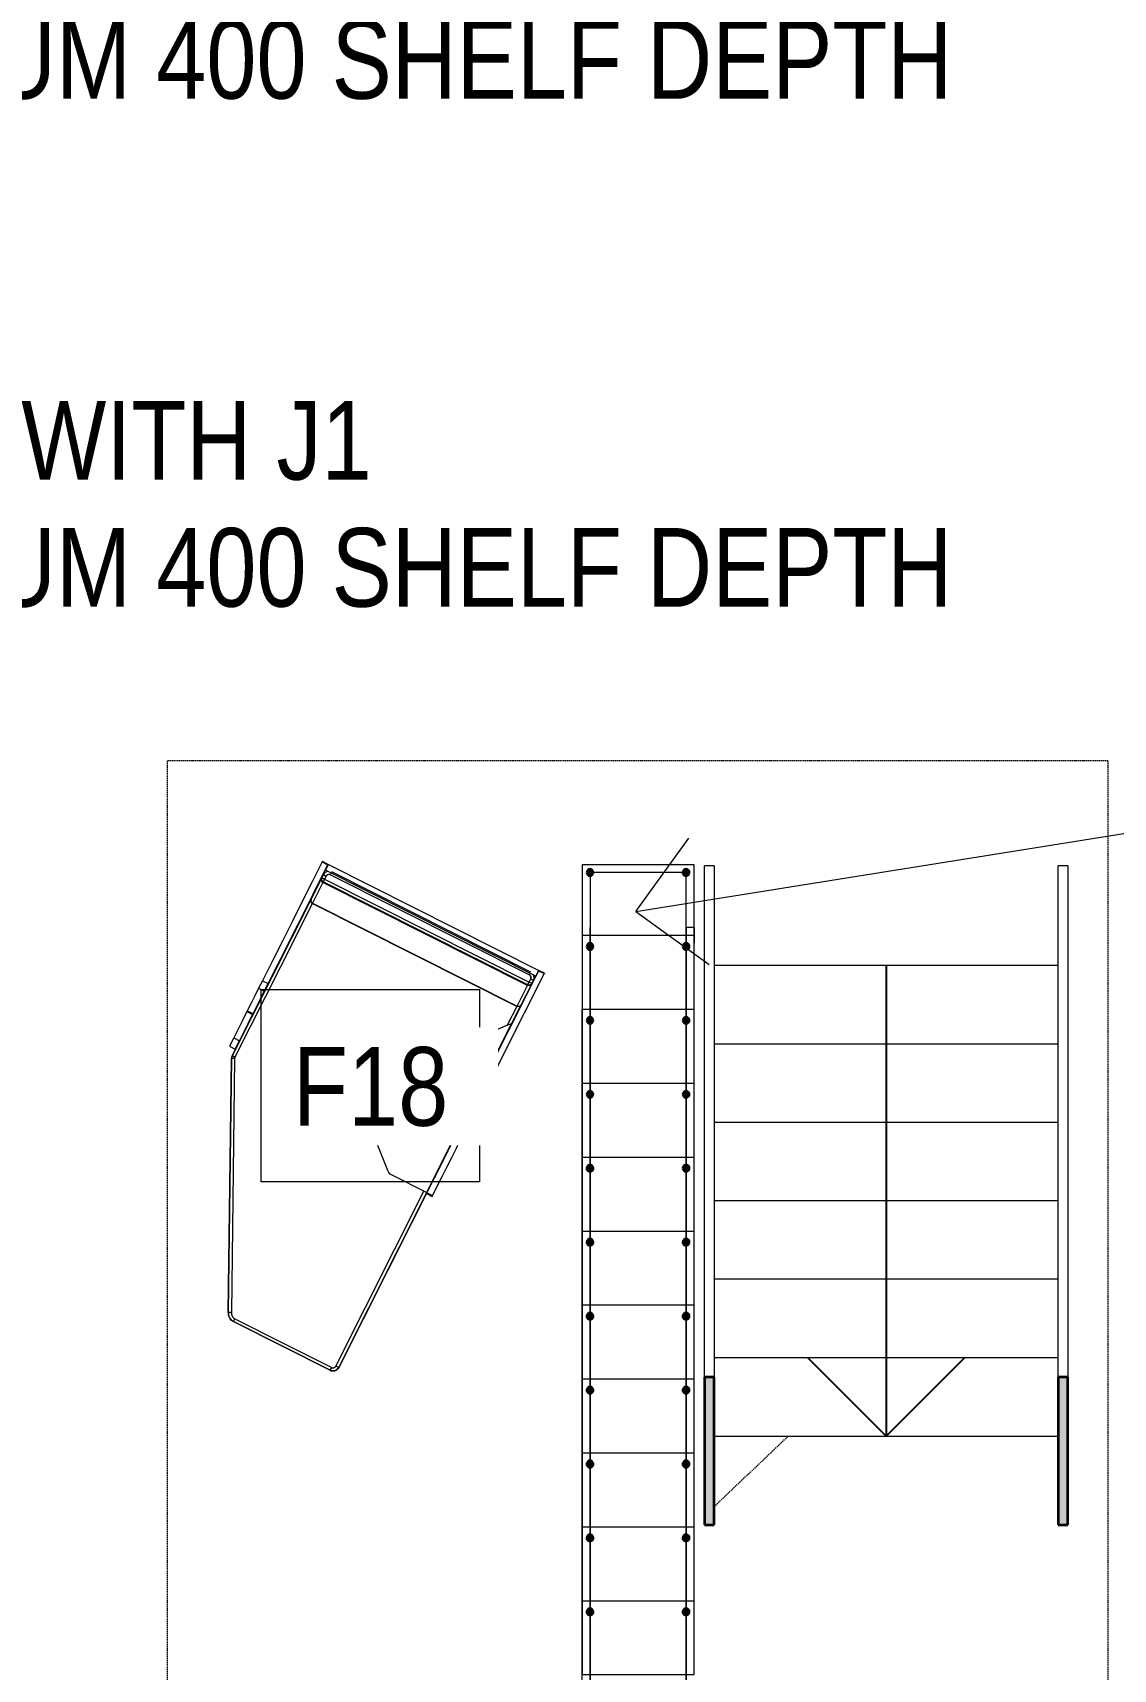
# Model space of a CAD drawing. Header units: millimetres. Extents: x -31381 to 39197, y -15686 to 26001.
# Drawn here: x 2776 to 6152, y -8532 to -3419 of the extents above; entities that cross this region are included whole.
import ezdxf

# ---------------------------------------------------------------- set-up
doc = ezdxf.new("R2010")
doc.units = ezdxf.units.MM
doc.linetypes.add('BVNDH-Overhead', pattern=[6, 4, -2])
for name, color, linetype, lineweight in [('A-DETL', 90, 'Continuous', 9), ('A-FLOR-OVHD', 1, 'BVNDH-Overhead', 13), ('A-GENM', 13, 'Continuous', 13), ('G-ANNO-TEXT', 231, 'Continuous', 9), ('G-IMPT', 8, 'Continuous', 9), ('M-HVAC-CDFF', 50, 'Continuous', 9)]:
    doc.layers.add(name, color=color, linetype=linetype, lineweight=lineweight)
doc.styles.add('Arial Narrow_2', font='ARIALN.TTF', dxfattribs={"height": 245.820669})

# ---------------------------------------------------------------- blocks, each defined once
blk = doc.blocks.new('staircase custom - staircase custom-1573601-Level 9 201 Kent St 1_100')
at = {"layer": 'A-GENM'}
for points in [[(-145, 712.8), (-155, 712.8), (-160, 704.2), (-155, 695.5), (-145, 695.5), (-140, 704.2)], [(145, 712.8), (140, 704.2), (145, 695.5), (155, 695.5), (160, 704.2), (155, 712.8), (150, 712.8)], [(-145, 481.8), (-155, 481.8), (-160, 473.2), (-155, 464.5), (-145, 464.5), (-140, 473.2)], [(150, 481.8), (145, 481.8), (140, 473.2), (145, 464.5), (155, 464.5), (160, 473.2), (155, 481.8)], [(-150, 250.8), (-155, 250.8), (-160, 242.2), (-155, 233.5), (-145, 233.5), (-140, 242.2), (-145, 250.8)], [(155, 250.8), (145, 250.8), (140, 242.2), (145, 233.5), (155, 233.5), (160, 242.2)], [(-1342.5, 201.3), (-1342.5, -259.5), (-1312.5, -259.5), (-1312.5, 201.3)], [(-237.5, 201.3), (-237.5, -259.5), (-207.5, -259.5), (-207.5, 201.3)], [(-150, 19.8), (-155, 19.8), (-160, 11.2), (-155, 2.5), (-145, 2.5), (-140, 11.2), (-145, 19.8)], [(155, 19.8), (145, 19.8), (140, 11.2), (145, 2.5), (155, 2.5), (160, 11.2)], [(-150, -211.2), (-155, -211.2), (-160, -219.8), (-155, -228.5), (-145, -228.5), (-140, -219.8), (-145, -211.2)], [(145, -211.2), (140, -219.8), (145, -228.5), (155, -228.5), (160, -219.8), (155, -211.2), (150, -211.2)], [(-145, -442.2), (-155, -442.2), (-160, -450.8), (-155, -459.5), (-145, -459.5), (-140, -450.8)], [(145, -442.2), (140, -450.8), (145, -459.5), (155, -459.5), (160, -450.8), (155, -442.2), (150, -442.2)], [(-145, -673.2), (-155, -673.2), (-160, -681.8), (-155, -690.5), (-145, -690.5), (-140, -681.8), (-141, -680.2)], [(150, -673.2), (145, -673.2), (140, -681.8), (145, -690.5), (155, -690.5), (160, -681.8), (155, -673.2)], [(-150, -904.2), (-155, -904.2), (-160, -912.8), (-155, -921.5), (-145, -921.5), (-140, -912.8), (-145, -904.2)], [(155, -904.2), (145, -904.2), (140, -912.8), (145, -921.5), (155, -921.5), (160, -912.8)], [(-145, -1135.2), (-155, -1135.2), (-160, -1143.8), (-155, -1152.5), (-145, -1152.5), (-140, -1143.8)], [(145, -1135.2), (140, -1143.8), (145, -1152.5), (155, -1152.5), (160, -1143.8), (155, -1135.2), (150, -1135.2)], [(-145, -1366.2), (-155, -1366.2), (-160, -1374.8), (-155, -1383.5), (-145, -1383.5), (-140, -1374.8)], [(150, -1366.2), (145, -1366.2), (140, -1374.8), (145, -1383.5), (155, -1383.5), (160, -1374.8), (155, -1366.2)], [(-150, -1597.2), (-155, -1597.2), (-160, -1605.8), (-155, -1614.5), (-145, -1614.5), (-140, -1605.8), (-145, -1597.2)], [(145, -1597.2), (140, -1605.8), (145, -1614.5), (155, -1614.5), (160, -1605.8), (155, -1597.2), (150, -1597.2)], [(-155, -1828.2), (-160, -1836.8), (-155, -1845.5), (-145, -1845.5), (-140, -1836.8), (-145, -1828.2), (-150, -1828.2)], [(150, -1828.2), (145, -1828.2), (140, -1836.8), (145, -1845.5), (155, -1845.5), (160, -1836.8), (155, -1828.2)]]:
    blk.add_hatch(color=254, dxfattribs=at).paths.add_polyline_path(points, flags=0)
at = {"layer": 'A-GENM', "color": 67}
for p, q in [((-150, -1664.5), (-150, 925.5)), ((150, 925.5), (150, 900.5)), ((150, 925.5), (150, -1664.5)), ((-175, 900.5), (175, 900.5)), ((175, 900.5), (175, 669.5)), ((175, 669.5), (-175, 669.5)), ((-175, 669.2), (-175, -1860.8)), ((-150, 695.5), (-150, 481.8)), ((140, 704.2), (-140, 704.2)), ((150, 481.8), (150, 695.5)), ((175, 669.5), (175, 438.5)), ((175, -1860.8), (175, 669.2)), ((-150, 464.5), (-150, 250.8)), ((150, 250.8), (150, 464.5)), ((175, 438.5), (-175, 438.5)), ((175, 438.5), (175, 207.5)), ((175, 207.5), (-175, 207.5)), ((-150, 233.5), (-150, 19.8)), ((150, 19.8), (150, 233.5)), ((175, 207.5), (175, -23.5)), ((-150, 2.5), (-150, -211.2)), ((150, -211.2), (150, 2.5)), ((175, -23.5), (-175, -23.5)), ((175, -23.5), (175, -254.5)), ((-237.5, -75.8), (-1312.5, -75.8)), ((175, -254.5), (-175, -254.5)), ((-150, -228.5), (-150, -442.2)), ((150, -442.2), (150, -228.5)), ((175, -254.5), (175, -485.5)), ((-1342.5, -1857.5), (-1342.5, -259.5)), ((-1312.5, -259.5), (-1312.5, -1857.5)), ((-237.5, -1857.5), (-237.5, -259.5)), ((-207.5, -259.5), (-207.5, -1857.5)), ((-1312.5, -320.8), (-237.5, -320.8)), ((-150, -459.5), (-150, -673.2)), ((150, -673.2), (150, -459.5)), ((175, -485.5), (-175, -485.5)), ((175, -485.5), (175, -716.5)), ((-1312.5, -565.8), (-237.5, -565.8)), ((-150, -690.5), (-150, -904.2)), ((150, -904.2), (150, -690.5)), ((175, -716.5), (-175, -716.5)), ((175, -716.5), (175, -947.5)), ((-1312.5, -810.8), (-237.5, -810.8)), ((175, -947.5), (-175, -947.5)), ((-150, -921.5), (-150, -1135.2)), ((150, -1135.2), (150, -921.5)), ((175, -947.5), (175, -1178.5)), ((-1312.5, -1055.8), (-237.5, -1055.8)), ((-150, -1152.5), (-150, -1366.2)), ((150, -1366.2), (150, -1152.5)), ((175, -1178.5), (-175, -1178.5)), ((175, -1178.5), (175, -1409.5)), ((-1312.5, -1300.8), (-237.5, -1300.8)), ((175, -1409.5), (-175, -1409.5)), ((-150, -1383.5), (-150, -1597.2)), ((150, -1597.2), (150, -1383.5)), ((-1312.5, -1545.8), (-237.5, -1545.8)), ((-175, -1664.5), (-175, -1614.5)), ((-150, -1614.5), (-150, -1828.2)), ((150, -1828.2), (150, -1614.5)), ((175, -1640.5), (-175, -1640.5)), ((-175, -1664.5), (-150, -1664.5)), ((175, -1664.5), (175, -1640.5)), ((-140, -1836.8), (140, -1836.8)), ((-1342.5, -1857.5), (-1312.5, -1857.5)), ((-237.5, -1857.5), (-207.5, -1857.5)), ((-175, -1860.8), (175, -1860.8))]:
    blk.add_line(p, q, dxfattribs=at)
at = {"layer": 'A-GENM', "color": 47, "lineweight": 35}
for p, q in [((-1312.5, 201.3), (-1342.5, 201.3)), ((-1342.5, 201.3), (-1342.5, -259.5)), ((-1312.5, -259.5), (-1312.5, 201.3)), ((-207.5, 201.3), (-237.5, 201.3)), ((-237.5, 201.3), (-237.5, -259.5)), ((-207.5, -259.5), (-207.5, 201.3)), ((-1342.5, -259.5), (-1312.5, -259.5)), ((-237.5, -259.5), (-207.5, -259.5))]:
    blk.add_line(p, q, dxfattribs=at)
for centre, start, end in [((-150, 704.2), 0, 180), ((-150, 704.2), 180, 360), ((150, 704.2), 0, 180), ((150, 704.2), 180, 360), ((-150, 473.2), 360, 180), ((-150, 473.2), 180, 360), ((150, 473.2), 360, 180), ((150, 473.2), 180, 360), ((-150, 242.2), 360, 180), ((-150, 242.2), 180, 360), ((150, 242.2), 360, 180), ((150, 242.2), 180, 360), ((-150, 11.2), 360, 180), ((-150, 11.2), 180, 360), ((150, 11.2), 360, 180), ((150, 11.2), 180, 360), ((-150, -219.8), 360, 180), ((-150, -219.8), 180, 360), ((150, -219.8), 360, 180), ((150, -219.8), 180, 360), ((-150, -450.8), 360, 180), ((-150, -450.8), 180, 360), ((150, -450.8), 360, 180), ((150, -450.8), 180, 360), ((-150, -681.8), 360, 180), ((-150, -681.8), 180, 360), ((150, -681.8), 360, 180), ((150, -681.8), 180, 360), ((-150, -912.8), 0, 180), ((-150, -912.8), 180, 360), ((150, -912.8), 360, 180), ((150, -912.8), 180, 360), ((-150, -1143.8), 0, 180), ((-150, -1143.8), 180, 360), ((150, -1143.8), 0, 180), ((150, -1143.8), 180, 360), ((-150, -1374.8), 0, 180), ((-150, -1374.8), 180, 360), ((150, -1374.8), 0, 180), ((150, -1374.8), 180, 360), ((-150, -1605.8), 0, 180), ((-150, -1605.8), 180, 360), ((150, -1605.8), 0, 180), ((150, -1605.8), 180, 360), ((-150, -1836.8), 360, 180), ((-150, -1836.8), 180, 0), ((150, -1836.8), 0, 180), ((150, -1836.8), 180, 360)]:
    blk.add_arc(centre, 10, start, end, dxfattribs=at)
blk = doc.blocks.new('Tweet the seat1 - Tweet the Seat_sat-1741317-Level 9 201 Kent St 1_100')
at = {"layer": 'G-IMPT'}
for p, q in [((-700.1, 462.8), (-700.1, 442.8)), ((-700.1, 462.8), (-700.1, 442.8)), ((-700.1, 462.8), (-700.1, 442.8)), ((-698.7, 442.8), (-698.7, 462.8)), ((-148.4, 462.8), (-148.4, 442.8)), ((-121.9, 462.8), (-121.9, 442.8)), ((80.9, 462.8), (78, 462.8)), ((78, 462.8), (78, 442.8)), ((80.9, 442.8), (80.9, 462.8)), ((80.9, 462.8), (80.9, 442.8)), ((-700.1, 442.8), (-680.1, 442.8)), ((-700.1, -293.1), (-700.1, 442.8)), ((-700.1, 442.8), (-700.1, 442.8)), ((-700.1, 442.8), (-700.1, 442.8)), ((-699.1, 442.8), (-698.7, 442.8)), ((-683.8, 422.9), (-683.8, -273.2)), ((-680.1, 442.8), (-680.1, -293.1)), ((-679.2, 422.9), (-677.6, 422.9)), ((-677.6, 422.9), (-675.8, 422.9)), ((-675.8, 422.9), (-674, 422.9)), ((-674, 422.9), (-674, -273.2)), ((-659.2, 442.5), (-664.2, 442.5)), ((-654.1, 442.5), (-664.2, 442.5)), ((-659.2, 442.5), (-664.2, 442.5)), ((-659.2, 442.5), (-664.2, 442.5)), ((-659.2, 442.5), (-664.2, 442.5)), ((-664.2, 442.5), (-659.2, 442.5)), ((-659.2, 442.5), (-664.2, 442.5)), ((-664.2, 442.5), (-659.2, 442.5)), ((-659.2, 442.5), (-664.2, 442.5)), ((-664.2, 442.5), (-659.2, 442.5)), ((-664.2, 442.5), (-664.2, 441.7)), ((-654.1, 432.7), (-664.2, 432.7)), ((-651.6, 442.5), (-654.1, 442.5)), ((-651.6, 442.5), (-654.1, 442.5)), ((-654.1, 442.5), (-651.6, 442.5)), ((-651.6, 442.5), (-654.1, 442.5)), ((-654.1, 442.5), (-651.6, 442.5)), ((-654.1, -283), (-654.1, 432.7)), ((-647.5, 432.7), (-654.1, 432.7)), ((-578.9, 442.5), (-651.6, 442.5)), ((-644.3, 432.7), (-647.4, 432.7)), ((-647.3, 439.7), (-646.6, 438.8)), ((-644.3, -283), (-644.3, 432.7)), ((-644.3, 432.7), (-644.3, -283)), ((-569.5, 432.7), (-642.2, 432.7)), ((-642.2, 432.7), (-642.2, -283)), ((689.3, 442.5), (-578.9, 442.5)), ((-569.5, -283), (-569.5, 432.7)), ((-569.1, 432.7), (-569.5, 432.7)), ((-569.2, 432.7), (-569.1, 432.7)), ((-503.9, 432.7), (-569.2, 432.7)), ((-569.1, -283), (-569.1, 432.7)), ((-514.1, 441.5), (77.9, 441.5)), ((77.9, 441.5), (77.9, 321.4)), ((689.3, 432.7), (77.9, 432.7)), ((78, 442.8), (80.9, 442.8)), ((689.3, 442.5), (689.3, 438.1)), ((689.3, 438.1), (689.3, 436.4)), ((689.3, 436.4), (689.3, 434.6)), ((689.3, 434.6), (689.3, 432.7)), ((701, 422.9), (699.1, 422.9)), ((702.8, 422.9), (701, 422.9)), ((708.9, 422.9), (702.8, 422.9)), ((708.9, 84.3), (708.9, 422.9)), ((70.7, 302.5), (7.3, 231.5)), ((-7.9, 225.3), (-274.5, 244.3)), ((-26.6, -282), (686.1, 65.8)), ((-22.3, -290.8), (690.4, 56.9)), ((692.5, 58.1), (690.9, 57.2)), ((701, 84.3), (699.1, 84.3)), ((702.8, 84.3), (701, 84.3)), ((704.5, 84.3), (702.8, 84.3)), ((708.9, 84.3), (704.5, 84.3)), ((-680.1, -293.1), (-700.1, -293.1)), ((-700.1, -293.8), (-700.1, -313.7)), ((-700.1, -313.7), (-700.1, -293.8)), ((-700.1, -293.8), (-700.1, -313.7)), ((-698.7, -313.7), (-698.7, -293.8)), ((-679.2, -273.2), (-677.6, -273.2)), ((-664.2, -292.8), (-666.3, -292.7)), ((-664.2, -283), (-654.1, -283)), ((-664.2, -284.8), (-664.2, -283)), ((-664.2, -286.6), (-664.2, -284.8)), ((-664.2, -292.8), (-654.1, -292.8)), ((-664.2, -292.8), (-654.1, -292.8)), ((-664.2, -292.8), (-651.6, -292.8)), ((-664.2, -292.8), (-651.6, -292.8)), ((-664.2, -292.8), (-654.1, -292.8)), ((-654.1, -292.8), (-664.2, -292.8)), ((-654.1, -292.8), (-664.2, -292.8)), ((-664.2, -292.8), (-654.1, -292.8)), ((-664.2, -292.8), (-651.6, -292.8)), ((-651.6, -292.8), (-664.2, -292.8)), ((-654.1, -289.7), (-654.1, -283)), ((-654.1, -292.8), (-654.1, -289.8)), ((-651.6, -292.8), (-578.9, -292.8)), ((-642.2, -283), (-569.5, -283)), ((-578.9, -292.8), (-30.9, -292.8)), ((-569.5, -283), (-569.1, -283)), ((-569.1, -283), (-569.2, -283)), ((-283, -313.7), (-283, -293.8)), ((-256.4, -293.8), (-283, -293.8)), ((-256.4, -313.7), (-256.4, -293.8)), ((-177.8, -313.7), (-177.8, -293.8)), ((-174.9, -293.8), (-177.8, -293.8)), ((-174.9, -313.7), (-174.9, -293.8)), ((-83.1, -313.7), (-83.1, -293.8)), ((-53.7, -293.8), (-83.1, -293.8)), ((-53.7, -313.7), (-53.7, -293.8)), ((-53.7, -313.7), (-53.7, -293.8)), ((-283, -313.7), (-256.4, -313.7)), ((-177.8, -313.7), (-174.9, -313.7)), ((-83.1, -313.7), (-53.7, -313.7))]:
    blk.add_line(p, q, dxfattribs=at)
at = {"layer": 'G-IMPT', "flags": 128}
for points in [[(-698.7, 462.8), (-699.1, 462.8), (-699.4, 462.8), (-699.7, 462.8), (-699.9, 462.8), (-700, 462.8), (-700.1, 462.8), (-700.1, 462.8)], [(-700.1, 462.8), (-700.1, 462.8), (-699.9, 462.8), (-699.8, 462.8), (-699.5, 462.8), (-699.1, 462.8), (-698.7, 462.8)], [(-148.4, 462.8), (-217.2, 462.8), (-286, 462.8), (-354.8, 462.8), (-423.6, 462.8), (-492.4, 462.8), (-561.1, 462.8), (-629.9, 462.8), (-698.7, 462.8)], [(-121.9, 462.8), (-125.4, 462.8), (-130.1, 462.8), (-135.7, 462.8), (-141.9, 462.8), (-148.4, 462.8)], [(78, 462.8), (44.7, 462.8), (11.4, 462.8), (-22, 462.8), (-55.3, 462.8), (-88.6, 462.8), (-121.9, 462.8)], [(-698.7, 442.8), (-629.9, 442.8), (-561.1, 442.8), (-492.4, 442.8), (-423.6, 442.8), (-354.8, 442.8), (-286, 442.8), (-217.2, 442.8), (-148.4, 442.8)], [(-680.1, 434.3), (-679.2, 435.5), (-676.8, 437.9), (-674, 439.8), (-670.9, 441.3), (-667.6, 442.2), (-664.2, 442.5)], [(-664.2, 442.5), (-667.6, 442.2), (-670.9, 441.3), (-674, 439.8), (-676.8, 437.9), (-679.2, 435.5), (-680.1, 434.3)], [(-664.2, 442.5), (-664.2, 442.2), (-664.2, 441.6)], [(-664.2, 441.6), (-664.2, 442.2), (-664.2, 442.5)], [(-664.2, 442.5), (-659.2, 442.5), (-654.1, 442.5)], [(-664.2, 441.6), (-664.2, 442.2), (-664.2, 442.5)], [(-664.2, 442.5), (-664.2, 442.2), (-664.2, 441.6), (-664.2, 440.6), (-664.2, 439.3), (-664.2, 437.9), (-664.2, 436.2)], [(-664.2, 441.6), (-664.2, 442.2), (-664.2, 442.5)], [(-664.2, 442.5), (-664.2, 442.2), (-664.2, 441.6)], [(-664.2, 436.2), (-664.2, 434.5), (-664.2, 432.7)], [(-654.1, 442.5), (-652.2, 442.3), (-650.3, 441.7), (-648.6, 440.7), (-647.4, 439.8)], [(-651.2, 442), (-652.7, 442.3), (-654.1, 442.5)], [(-654.1, 432.7), (-654.1, 439.3), (-654.1, 442.5)], [(-651.6, 442.5), (-615.2, 442.5), (-578.9, 442.5)], [(-651.6, 442.5), (-644.9, 439.6), (-642.2, 432.7)], [(-651.6, 441.6), (-651.6, 442.2), (-651.6, 442.5)], [(-645.8, 437.9), (-645.1, 436.5), (-644.5, 434.5), (-644.4, 433.5)], [(-642.2, 432.7), (-642.9, 432.7), (-643.8, 432.7)], [(-578.9, 442.5), (-576.9, 442.3), (-575.1, 441.7), (-573.3, 440.7), (-571.8, 439.4), (-570.7, 438), (-570, 436.7), (-569.3, 434.7), (-569.1, 432.6)], [(-569.5, 432.7), (-572.3, 439.6), (-578.9, 442.5)], [(-578.9, 442.5), (12.5, 442.5), (689.3, 442.5)], [(-148.4, 442.8), (-141.9, 442.8), (-135.7, 442.8), (-130.1, 442.8), (-125.4, 442.8), (-121.9, 442.8)], [(-121.9, 442.8), (-88.6, 442.8), (-55.3, 442.8), (-22, 442.8), (11.4, 442.8), (44.7, 442.8), (78, 442.8)], [(689.3, 442.5), (692.7, 442.2), (696, 441.3), (699.1, 439.8), (701.9, 437.9), (704.3, 435.5), (706.3, 432.7), (707.7, 429.6), (708.6, 426.3), (708.9, 422.9)], [(708.9, 422.9), (708.6, 426.3), (707.7, 429.6), (706.3, 432.7), (704.3, 435.5), (701.9, 437.9), (699.1, 439.8), (696, 441.3), (692.7, 442.2), (689.3, 442.5)], [(699.1, 84.3), (699.1, 253.6), (699.1, 422.9)], [(708.9, 422.9), (708.9, 253.6), (708.9, 84.3)], [(77.9, 321.4), (77.1, 314.6), (74.6, 308.1), (70.7, 302.5)], [(-274.5, 244.3), (-280.3, 245.3), (-285.8, 247.5), (-290.7, 250.8)], [(7.3, 231.5), (4.1, 228.7), (0.4, 226.7), (-3.7, 225.5), (-7.9, 225.3)], [(690.4, 56.9), (334, -117), (-22.3, -290.8)], [(699.7, 63.2), (696.8, 60.5), (694.8, 59.4)], [(704.7, 69.4), (701.9, 65.2), (700.7, 64.1)], [(708.9, 84.3), (708.1, 77.5), (705.7, 71)], [(-698.7, -293.8), (-699.1, -293.8), (-699.5, -293.8), (-699.8, -293.8), (-699.9, -293.8), (-700.1, -293.8), (-700.1, -293.8)], [(-700.1, -293.8), (-700.1, -293.8), (-700, -293.8), (-699.9, -293.8), (-699.7, -293.8), (-699.4, -293.8), (-699.1, -293.8), (-698.7, -293.8)], [(-283, -293.8), (-352.3, -293.8), (-421.6, -293.8), (-490.8, -293.8), (-560.1, -293.8), (-629.4, -293.8), (-698.7, -293.8)], [(-677.6, -273.2), (-675.8, -273.2), (-674, -273.2)], [(-664.2, -292.6), (-664.2, -292), (-664.2, -291), (-664.2, -289.7), (-664.2, -288.2), (-664.2, -286.6)], [(-651.6, -292.8), (-657.9, -292.8), (-664.2, -292.8)], [(-644.3, -283), (-644.5, -285), (-645.1, -286.9), (-646.1, -288.6), (-647.3, -290), (-648.5, -291), (-650.9, -292.3), (-652.5, -292.7), (-654.1, -292.8)], [(-654.1, -283), (-647.5, -283), (-644.3, -283)], [(-644.3, -283), (-644.5, -285), (-645.1, -286.9), (-646, -288.6), (-647, -289.8), (-648.9, -291.3), (-650.3, -292), (-652.3, -292.7), (-653.3, -292.8), (-653.7, -292.8)], [(-642.2, -283), (-644.9, -289.9), (-651.6, -292.8)], [(-651.6, -292.8), (-651.6, -292.6), (-651.6, -292)], [(-578.9, -292.8), (-615.2, -292.8), (-651.6, -292.8)], [(-644.3, -283), (-643.1, -283), (-642.2, -283)], [(-569.1, -283), (-569.3, -285), (-569.9, -286.9), (-570.9, -288.6), (-572.1, -290.1), (-573.6, -291.3), (-574.8, -291.9), (-576.9, -292.6), (-578.9, -292.8)], [(-578.9, -292.8), (-572.3, -289.9), (-569.5, -283)], [(-30.9, -292.8), (-347.6, -292.8), (-578.9, -292.8)], [(-569.2, -283), (-347.6, -283), (-30.9, -283)], [(-177.8, -293.8), (-204, -293.8), (-230.2, -293.8), (-256.4, -293.8)], [(-83.1, -293.8), (-143.4, -293.8), (-174.9, -293.8)], [(-700.1, -313.7), (-700.1, -313.7), (-699.9, -313.7), (-699.8, -313.7), (-699.5, -313.7), (-699.1, -313.7), (-698.7, -313.7)], [(-698.7, -313.7), (-699.1, -313.7), (-699.4, -313.7), (-699.7, -313.7), (-699.9, -313.7), (-700, -313.7), (-700.1, -313.7), (-700.1, -313.7)], [(-698.7, -313.7), (-629.4, -313.7), (-560.1, -313.7), (-490.8, -313.7), (-421.6, -313.7), (-352.3, -313.7), (-283, -313.7)], [(-256.4, -313.7), (-230.2, -313.7), (-204, -313.7), (-177.8, -313.7)], [(-174.9, -313.7), (-143.4, -313.7), (-83.1, -313.7)]]:
    blk.add_lwpolyline(points, dxfattribs=at)
at = {"layer": 'G-IMPT'}
for centre, radius, start, end in [((-664.2, 422.9), 19.6, 131.0367, 145.419), ((-664.2, 422.9), 19.6, 90, 144.145), ((-664.2, 422.9), 19.6, 90, 144.145), ((-664.2, 422.9), 19.6, 90, 144.145), ((-664.2, 422.9), 19.6, 90, 144.145), ((-664.2, 422.9), 19.6, 90, 144.145), ((-664.2, 422.9), 19.6, 90, 144.145), ((-664.2, 422.9), 19.6, 90, 144.145), ((-664.2, 422.9), 19.6, 90, 127.7504), ((-654.1, 432.7), 9.8, 46.0254, 90), ((-654.1, 432.7), 9.8, 360, 90), ((-654.1, 432.7), 9.8, 360, 89.8831), ((-654.1, 432.7), 9.8, 360, 45), ((689.3, 422.9), 19.6, 360, 90), ((689.3, 422.9), 19.6, 360, 90), ((694.7, 48.1), 19.6, 112.7886, 116.0117), ((694.7, 48.1), 10.8, 112.7865, 116.0117), ((694.7, 48.1), 10.8, 112.7865, 116.0117), ((694.7, 48.1), 9.8, 112.7864, 116.0117), ((694.7, 48.1), 9.8, 112.7864, 116.0117), ((694.7, 48.1), 9.8, 112.7886, 116.0117), ((694.7, 48.1), 9.8, 112.7886, 116.0117), ((679.5, 84.3), 29.4, 292.7886, 360), ((679.5, 84.3), 29.4, 292.7886, 360), ((679.5, 84.3), 29.4, 292.7886, 360), ((679.5, 84.3), 29.4, 292.7886, 360), ((-664.2, -273.2), 19.6, 215.855, 270), ((-664.2, -273.2), 19.6, 215.855, 270), ((-664.2, -273.2), 19.6, 215.855, 270), ((-664.2, -273.2), 19.6, 215.855, 270), ((-664.2, -273.2), 19.6, 215.855, 270), ((-664.2, -273.2), 19.6, 215.855, 270), ((-664.2, -273.2), 19.6, 215.855, 270), ((-664.2, -273.2), 19.6, 215.855, 270), ((-664.2, -273.2), 19.6, 215.855, 270), ((-664.2, -273.2), 19.6, 215.855, 270), ((-654.1, -283), 9.8, 270, 360), ((-654.1, -283), 9.8, 270, 360), ((-654.1, -283), 9.8, 270.1169, 313.2267), ((-654.1, -283), 9.8, 316.733, 360), ((-30.9, -273.2), 19.6, 270, 296.0117), ((-30.9, -273.2), 19.6, 270, 296.0117), ((-30.9, -273.2), 19.6, 270, 296.0117), ((-30.9, -273.2), 19.6, 270, 296.0117)]:
    blk.add_arc(centre, radius, start, end, dxfattribs=at)
for centre, major_axis, start_param, end_param in [((686.1, 65.8), (-4.3, 8.81), 1.570796, 3.141593), ((-664.2, -283), (0, 9.8), 2.945248, 3.141593), ((-30.9, -283), (0, 9.8), 1.570796, 1.767146), ((-30.9, -283), (0, 9.8), 1.767157, 1.963496), ((-30.9, -283), (0, 9.8), 1.963507, 2.159845), ((-30.9, -283), (0, 9.8), 2.160054, 3.141593), ((-26.6, -282), (-4.3, 8.81), 1.570796, 1.767146), ((-26.6, -282), (-4.3, 8.81), 1.767157, 1.963495), ((-26.6, -282), (-4.3, 8.81), 1.963506, 2.159845), ((-26.6, -282), (-4.3, 8.81), 2.160054, 3.141593)]:
    blk.add_ellipse(centre, major_axis=major_axis, ratio=0.000001, start_param=start_param, end_param=end_param, dxfattribs=at)
for points in [[(-678.5, 434.8), (-679.1, 434.1), (-679.7, 433.4), (-680.2, 432.6)], [(-664.2, 441.5), (-665.2, 441.5), (-666.3, 441.4), (-667.3, 441.2)], [(-290.7, 250.8), (-366, 313.4), (-440.4, 377), (-514.1, 441.5)], [(692.1, 441.3), (691.2, 441.4), (690.2, 441.5), (689.3, 441.5)], [(695.6, 430.4), (695.1, 430.7), (694.7, 431.1), (694.2, 431.4)], [(696.8, 429.2), (696.4, 429.6), (696, 430), (695.6, 430.4)], [(697.8, 427.8), (697.5, 428.2), (697.1, 428.7), (696.8, 429.1)], [(698.5, 426.2), (698.4, 426.5), (698.2, 427), (697.9, 427.5), (697.8, 427.7)], [(698.9, 424.6), (698.8, 425.1), (698.7, 425.7), (698.5, 426.2)], [(699.1, 422.9), (699.1, 423.4), (699, 424), (698.9, 424.6)], [(707.9, 422.9), (707.9, 423.8), (707.8, 424.7), (707.7, 425.7)], [(687.1, 66.2), (688.6, 66.9), (690.1, 67.7), (691.5, 68.8)], [(687.8, 64.5), (687.6, 65), (687.3, 65.6), (687.1, 66.2)], [(690.8, 57.4), (690.7, 57.6), (690.6, 57.9), (690.5, 58.1)], [(690.5, 58.1), (690.6, 57.9), (690.7, 57.6), (690.8, 57.4)], [(690.8, 57.3), (690.7, 57.5), (690.7, 57.6), (690.6, 57.9)], [(693.4, 70.5), (694, 71.1), (694.6, 71.7), (695.1, 72.4)], [(693.8, 59.7), (694.3, 60), (694.8, 60.3), (695.2, 60.6)], [(695.1, 72.4), (695.6, 73.1), (696.1, 73.8), (696.5, 74.5)], [(696.5, 74.5), (696.9, 75.3), (697.2, 76), (697.4, 76.8)], [(697.6, 76.8), (698.6, 79.2), (699.1, 81.7), (699.1, 84.3)], [(707.7, 80.6), (707.8, 81.8), (707.9, 83.1), (707.9, 84.3)], [(-670.5, -280.7), (-671, -280.4), (-671.3, -280), (-671.7, -279.5)], [(-671.7, -279.5), (-671.4, -280), (-671, -280.4), (-670.5, -280.7)], [(-669.1, -281.7), (-669.6, -281.4), (-670.1, -281.1), (-670.5, -280.7)], [(-670.5, -280.7), (-670.1, -281.1), (-669.6, -281.5), (-669.1, -281.8)], [(-669.1, -281.7), (-668.6, -282), (-668.1, -282.3), (-667.6, -282.4)], [(-667, -291.6), (-666.1, -291.8), (-665.2, -291.9), (-664.2, -291.9)], [(-30.9, -291.9), (-29.5, -291.9), (-26.7, -291.5), (-24, -290.6), (-22.8, -290)], [(-22.8, -290), (-24, -290.6), (-26.7, -291.5), (-29.5, -291.9), (-30.9, -291.9)]]:
    blk.add_open_spline(points, degree=3, dxfattribs=at)
for points, knots in [([(-664.2, 432.7), (-665.6, 432.7), (-668.5, 432), (-671.7, 429.5), (-673.6, 426.3), (-674, 424), (-674, 422.9)], [-1, -1, -1, -1, -0.722222, -0.444444, -0.222222, 0, 0, 0, 0]), ([(-673.4, 426.2), (-673.3, 426.5), (-672.7, 428.1), (-671.6, 429.4), (-670.5, 430.4)], [-0.7777778, -0.7777778, -0.7777778, -0.7777778, -0.7222222, -0.4445264, -0.4445264, -0.4445264, -0.4445264]), ([(-670.5, 430.4), (-671, 430), (-672.2, 428.8), (-673.1, 427.3), (-673.4, 426.2)], [-0.5554736, -0.5554736, -0.5554736, -0.5554736, -0.4444444, -0.2222222, -0.2222222, -0.2222222, -0.2222222]), ([(-673.4, 426.2), (-673.3, 426.5), (-672.7, 428.1), (-671.6, 429.4), (-670.5, 430.4)], [-0.7777778, -0.7777778, -0.7777778, -0.7777778, -0.7222222, -0.4445264, -0.4445264, -0.4445264, -0.4445264]), ([(-673.4, 426.2), (-673.3, 426.5), (-672.7, 428.1), (-671.6, 429.4), (-670.5, 430.4)], [-0.7777778, -0.7777778, -0.7777778, -0.7777778, -0.7222222, -0.4445264, -0.4445264, -0.4445264, -0.4445264]), ([(-670.5, 430.4), (-671, 430), (-672.2, 428.8), (-673.1, 427.3), (-673.4, 426.2)], [-0.5554736, -0.5554736, -0.5554736, -0.5554736, -0.4444444, -0.2222222, -0.2222222, -0.2222222, -0.2222222]), ([(-673.4, 426.2), (-673.3, 426.5), (-672.7, 428.1), (-671.6, 429.4), (-670.5, 430.4)], [-0.7777778, -0.7777778, -0.7777778, -0.7777778, -0.7222222, -0.4445264, -0.4445264, -0.4445264, -0.4445264]), ([(-668.1, 431.8), (-668.7, 431.6), (-669.8, 431), (-671.2, 429.8), (-672.4, 428.3), (-673, 427.2), (-673.3, 426.6)], [0.2621105, 0.2621105, 0.2621105, 0.2621105, 0.375, 0.5, 0.625, 0.75, 0.75, 0.75, 0.75]), ([(694.2, 431.3), (693.7, 431.6), (692.1, 432.4), (690.4, 432.7), (689.3, 432.7)], [-0.3328661, -0.3328661, -0.3328661, -0.3328661, -0.2222222, 0, 0, 0, 0]), ([(692.6, 432.1), (692.9, 432), (693.4, 431.8), (693.9, 431.5), (694.2, 431.3)], [-0.7777778, -0.7777778, -0.7777778, -0.7777778, -0.7222222, -0.6671339, -0.6671339, -0.6671339, -0.6671339]), ([(698.6, 439), (697.6, 439.5), (696.1, 440.3), (694.5, 440.7), (693.9, 440.8)], [-0.3333333, -0.3333333, -0.3333333, -0.3333333, -0.2222222, -0.1612532, -0.1612532, -0.1612532, -0.1612532]), ([(707.3, 427.5), (707, 428.6), (706.6, 429.9), (706, 431), (706, 431.1)], [-0.83865, -0.83865, -0.83865, -0.83865, -0.7222222, -0.7063671, -0.7063671, -0.7063671, -0.7063671]), ([(687.1, 66.2), (687.3, 65.6), (687.8, 64.4), (688.5, 62.7), (689.2, 61.2), (689.8, 59.8), (690.2, 58.7), (690.6, 57.8), (690.7, 57.5), (690.7, 57.4)], [0.0000018, 0.0000018, 0.0000018, 0.0000018, 0.125, 0.25, 0.375, 0.5, 0.625, 0.75, 0.875, 0.875, 0.875, 0.875]), ([(691.5, 68.8), (691.8, 69), (692.5, 69.6), (693.1, 70.2), (693.4, 70.5)], [-0.7777187, -0.7777187, -0.7777187, -0.7777187, -0.7222222, -0.6666667, -0.6666667, -0.6666667, -0.6666667]), ([(-674, -273.2), (-674, -274.7), (-673.4, -277.5), (-670.9, -280.7), (-667.6, -282.6), (-665.4, -283), (-664.2, -283)], [-1, -1, -1, -1, -0.722222, -0.444444, -0.222222, 0, 0, 0, 0]), ([(-667.6, -282.4), (-667.8, -282.3), (-669.4, -281.7), (-670.7, -280.6), (-671.7, -279.5)], [-0.7777778, -0.7777778, -0.7777778, -0.7777778, -0.7222222, -0.4445264, -0.4445264, -0.4445264, -0.4445264]), ([(-671.7, -279.5), (-671.4, -280), (-670.1, -281.2), (-668.7, -282.1), (-667.6, -282.4)], [-0.5554736, -0.5554736, -0.5554736, -0.5554736, -0.4444444, -0.2222222, -0.2222222, -0.2222222, -0.2222222]), ([(-667.6, -282.4), (-667.8, -282.3), (-669.4, -281.7), (-670.7, -280.6), (-671.7, -279.5)], [-0.7777778, -0.7777778, -0.7777778, -0.7777778, -0.7222222, -0.4445264, -0.4445264, -0.4445264, -0.4445264]), ([(-671.7, -279.5), (-671.4, -280), (-670.1, -281.2), (-668.7, -282.1), (-667.6, -282.4)], [-0.5554736, -0.5554736, -0.5554736, -0.5554736, -0.4444444, -0.2222222, -0.2222222, -0.2222222, -0.2222222]), ([(-667.6, -282.4), (-667.8, -282.3), (-668.4, -282.1), (-668.9, -281.9), (-669.1, -281.7)], [-0.7777778, -0.7777778, -0.7777778, -0.7777778, -0.7222222, -0.6671339, -0.6671339, -0.6671339, -0.6671339]), ([(-667.6, -282.4), (-667.8, -282.3), (-668.4, -282.1), (-668.9, -281.9), (-669.1, -281.7)], [-0.7777778, -0.7777778, -0.7777778, -0.7777778, -0.7222222, -0.6671339, -0.6671339, -0.6671339, -0.6671339]), ([(-30.9, -283), (-30.1, -283), (-28.6, -282.8), (-27.2, -282.3), (-26.6, -282)], [-1, -1, -1, -1, -0.4, 0, 0, 0, 0])]:
    blk.add_open_spline(points, degree=3, knots=knots, dxfattribs=at)
blk = doc.blocks.new('Tweet the seat1 - Tweet the seat-1746723-Level 9 201 Kent St 1_100')
at = {"rotation": 249.0000000000002}
blk.add_blockref('Tweet the seat1 - Tweet the Seat_sat-1741317-Level 9 201 Kent St 1_100', (3157, -3764.5), dxfattribs=at)

msp = doc.modelspace()

# ---------------------------------------------------------------- linework, layer by layer
at = {"layer": 'A-DETL', "lineweight": 25}
for p, q in [((5441.9, -6333.8), (5441.9, -7803.8)), ((5441.9, -7803.8), (5196.9, -7558.8)), ((5441.9, -7803.8), (5686.9, -7558.8))]:
    msp.add_line(p, q, dxfattribs=at)
at = {"layer": 'A-FLOR-OVHD'}
for p, q in [((3195.2, -5694.1), (3195.2, -8587.9)), ((3195.2, -5694.1), (3195.2, -9794.1)), ((6135.2, -5694.1), (3195.2, -5694.1)), ((6135.2, -5694.1), (6135.2, -9794.1)), ((4904.4, -8024.1), (5136.5, -7803.8))]:
    msp.add_line(p, q, dxfattribs=at)
at = {"layer": 'G-ANNO-TEXT', "color": 7}
for q in [(6651.3, -5845.8), (4826, -5935.7), (4889.3, -6330.7)]:
    msp.add_line((4660.1, -6164.8), q, dxfattribs=at)
at = {"layer": 'G-ANNO-TEXT', "color": 7, "flags": 128}
msp.add_lwpolyline([(3488.8, -6408.7), (4171.3, -6408.7), (4171.3, -7009.5), (3488.8, -7009.5)], close=True, dxfattribs=at)

# ---------------------------------------------------------------- block references
at = {"layer": 'A-GENM', "color": 67, "rotation": 180}
msp.add_blockref('staircase custom - staircase custom-1573601-Level 9 201 Kent St 1_100', (4666.9, -7879.6), dxfattribs=at)
at = {"layer": 'M-HVAC-CDFF', "rotation": 354.2800440982678}
msp.add_blockref('Tweet the seat1 - Tweet the seat-1746723-Level 9 201 Kent St 1_100', (880.2, -2714.4), dxfattribs=at)

# ---------------------------------------------------------------- texts
at = {"layer": 'G-ANNO-TEXT', "color": 7, "char_height": 245.821, "width": 4584, "attachment_point": 1, "line_spacing_factor": 0.968573, "style": 'Arial Narrow_2'}
for s, insert in [('\\PALIGN WITH J1\\PMINIMUM 400 SHELF DEPTH', (1816.4, -2585.5)), ('ALIGN WITH J1\\PMINIMUM 400 SHELF DEPTH', (1816.4, -4569.5))]:
    msp.add_mtext(s, dxfattribs=dict(at, insert=insert))

# ---------------------------------------------------------------- next in the draw order: texts
at = {"layer": 'G-ANNO-TEXT', "color": 7, "insert": (3588.8, -6588.3), "char_height": 245.82, "width": 579, "attachment_point": 1, "line_spacing_factor": 0.968573, "style": 'Arial Narrow_2', "bg_fill": 3, "box_fill_scale": 1.25, "bg_fill_color": 0, "bg_fill_transparency": 0}
msp.add_mtext('F18', dxfattribs=at)

doc.saveas('drawing.dxf')
